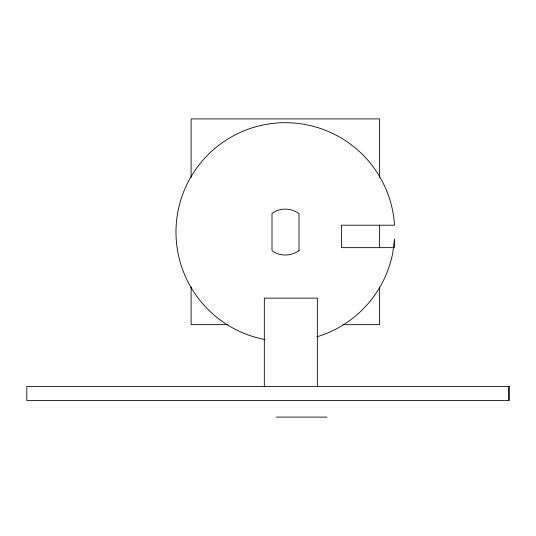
<?xml version="1.0" encoding="UTF-8"?>
<svg xmlns="http://www.w3.org/2000/svg" width="536" height="536" viewBox="0 0 536 536"><rect width="100%" height="100%" fill="white"/><g stroke="black" fill="none" stroke-linecap="round" stroke-linejoin="round"><path stroke-width="0.8" d="M227.807 324.642L191.104 324.642L191.104 287.008M342.919 324.642L379.622 324.642L379.622 287.008M276.308 417.095L327.027 417.095M508.751 386.503L508.751 400.419M379.622 177.45L379.622 118.905L191.104 118.905L191.104 177.45M379.622 225.12L379.622 247.699M317.352 386.503L317.352 298.13L264.328 298.13L264.328 386.503M316.977 336.796A109.384 109.384 0 0 0 392.808 252.57L394.53 238.942L394.53 247.652L341.512 247.652L341.512 225.207L394.53 225.207A109.384 109.384 0 0 0 287.651 122.717A109.384 109.384 0 0 0 176.579 220.644A109.384 109.384 0 0 0 264.864 339.523M299.021 250.54L298.713 250.774A22.974 22.974 0 0 1 272.891 251.371L272.007 250.553L272.007 213.382A22.974 22.974 0 0 1 299.021 213.596L299.021 250.54M509.2 386.503L26.8 386.503L26.8 400.419L509.2 400.419L509.2 386.503"/></g></svg>
